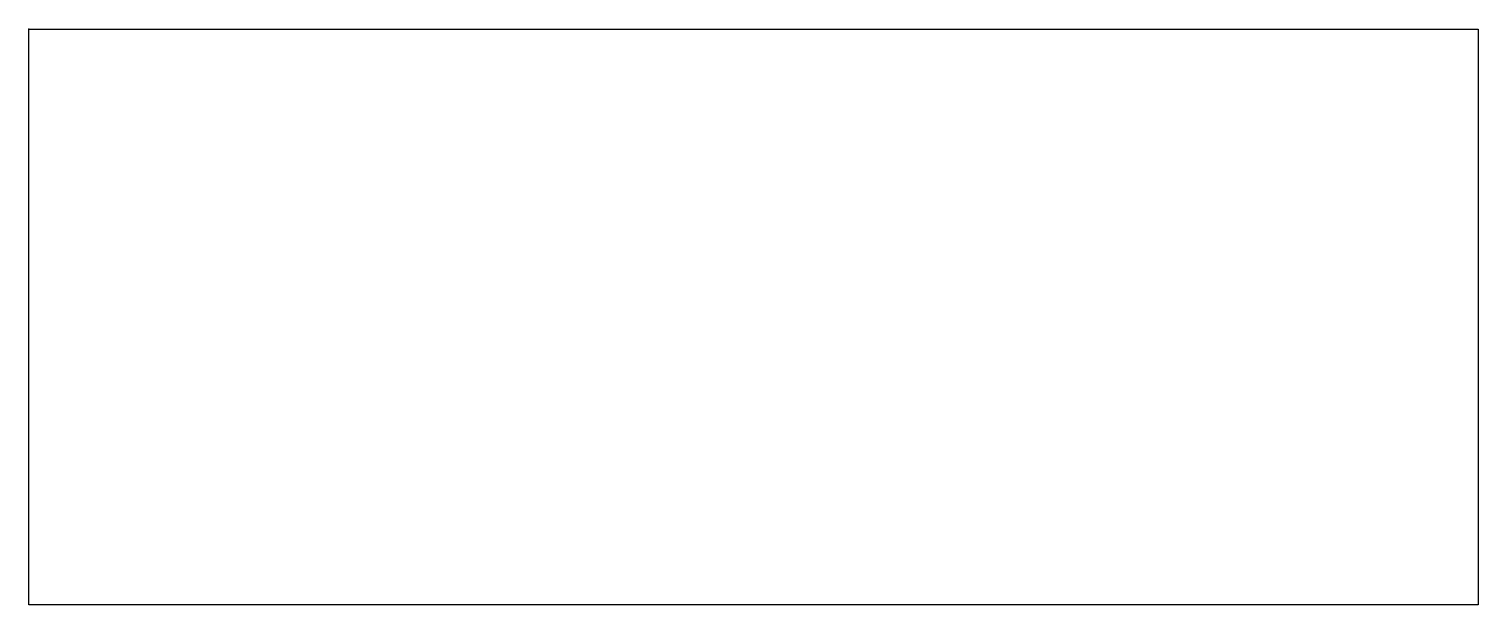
# Model space of a CAD drawing. Header units: millimetres. Extents: x 0 to 423, y -168 to 0.
import ezdxf

# ---------------------------------------------------------------- set-up
doc = ezdxf.new("R2010")
doc.units = ezdxf.units.MM
doc.layers.get('0').update_dxf_attribs({"linetype": 'CONTINUOUS'})

msp = doc.modelspace()

# ---------------------------------------------------------------- linework, layer by layer
msp.add_lwpolyline([(0, 0), (423, 0), (423, -168), (0, -168)], close=True)
msp.add_point((0, 0))

doc.saveas('drawing.dxf')
